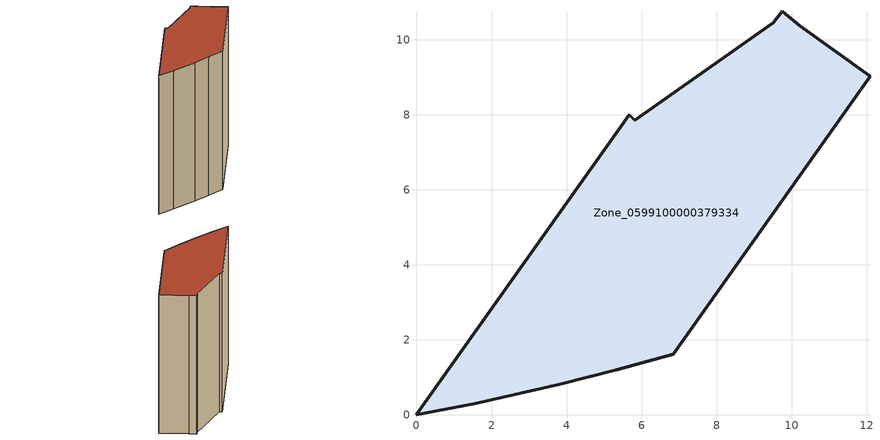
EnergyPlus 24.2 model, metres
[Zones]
Zone_0599100000379334
 floor ground (C_G): 3.82,0.81 1.53,0.3 0,0 5.67,8 5.82,7.85 9.51,10.45 9.75,10.77 10.22,10.37 12.09,9.03 6.84,1.62 5.33,1.2 z3.22
 wall outside (C_F): 1.53,0.3 3.82,0.81 5.33,1.2 6.84,1.62 12.09,9.03 10.22,10.37 9.75,10.77 9.51,10.45 5.82,7.85 5.67,8 0,0 1.53,0.3 z3.22:14.67
 roof outside (C_R): 9.75,10.77 9.51,10.45 5.82,7.85 5.67,8 0,0 1.53,0.3 3.82,0.81 5.33,1.2 6.84,1.62 12.09,9.03 10.22,10.37 z14.67
[BUILDING]
Pand.0599100000379334: North Axis=0; Terrain=City; Loads Convergence Tolerance Value=0.04; Temperature Convergence Tolerance Value=0.4; Solar Distribution=FullExterior; Maximum Number of Warmup Days=25; Minimum Number of Warmup Days=1
[Site:Location]
Rotterdam.The.Hague.AP_ZH_NLD Design_Conditions: Latitude=51.96; Longitude=4.45; Time Zone=1; Elevation=-4.5
[SITE:GROUNDTEMPERATURE:BUILDINGSURFACE]
18, 18, 18, 18, 18, 18, 18, 18, 18, 18, 18, 18
[MATERIAL] Thermal Absorptance=0.9; Solar Absorptance=0.7; Visible Absorptance=0.7
Name | Roughness | Thickness | Conductivity | Density | Specific Heat
G.TI.1992-2005 | MediumSmooth | 0.15 | 0.06 | 540 | 1210
F.TI.1992-2005 | Rough | 0.3 | 0.12 | 1920 | 840
R.TI.1992-2005 | MediumRough | 0.2 | 0.08 | 1500 | 1000
[CONSTRUCTION]
C_G: G.TI.1992-2005
C_F: F.TI.1992-2005
C_R: R.TI.1992-2005
[ZONE]
Zone_0599100000379334: Type=1; Multiplier=1; Ceiling Height=Autocalculate; Volume=Autocalculate; Floor Area=autocalculate; Part of Total Floor Area=Yes
[ZONEINFILTRATION:DESIGNFLOWRATE]
Infil_Zone_0599100000379334: Zone or ZoneList or Space or SpaceList=Zone_0599100000379334; Schedule=AlwaysOn; Design Flow Rate Calculation Method=Flow/Area; Flow Rate per Floor Area=0.0015; Constant Term Coefficient=1; Temperature Term Coefficient=0; Velocity Term Coefficient=0; Velocity Squared Term Coefficient=0
[HVACTEMPLATE:ZONE:IDEALLOADSAIRSYSTEM]
Zone_0599100000379334: Maximum Heating Supply Air Temperature=50; Minimum Cooling Supply Air Temperature=13; Maximum Heating Supply Air Humidity Ratio=0.0156; Minimum Cooling Supply Air Humidity Ratio=0.0077; Heating Limit=NoLimit; Cooling Limit=NoLimit; Dehumidification Control Type=ConstantSensibleHeatRatio; Cooling Sensible Heat Ratio=0.7; Dehumidification Setpoint=60; Humidification Control Type=None; Humidification Setpoint=30; Outdoor Air Method=None; Outdoor Air Flow Rate per Person=0.00944; Outdoor Air Flow Rate per Zone Floor Area=0; Outdoor Air Flow Rate per Zone=0; Demand Controlled Ventilation Type=None; Outdoor Air Economizer Type=NoEconomizer; Heat Recovery Type=None; Sensible Heat Recovery Effectiveness=0.7; Latent Heat Recovery Effectiveness=0.65
[ZONECONTROL:THERMOSTAT]
ThermostatControl_Zone_0599100000379334: Zone or ZoneList=Zone_0599100000379334; Control Type Schedule=DualSetpointControlType; Control 1=Thermostat_Zone_0599100000379334; Temperature Difference Between Cutout And Setpoint=0
[THERMOSTATSETPOINT:DUALSETPOINT]
Thermostat_Zone_0599100000379334: Heating Setpoint Temperature Schedule=HeatingSetpoint_Zone_0599100000379334; Cooling Setpoint Temperature Schedule=CoolingSetpoint_Zone_0599100000379334
[SCHEDULE:COMPACT]
HeatingSetpoint_Zone_0599100000379334: Through: 12/31, For: AllDays, Until: 24:00, 21
CoolingSetpoint_Zone_0599100000379334: Through: 12/31, For: AllDays, Until: 24:00, 24
DualSetpointControlType: Through: 12/31, For: AllDays, Until: 24:00, 4
AlwaysOn: Through: 12/31, For: AllDays, Until: 24:00, 1
